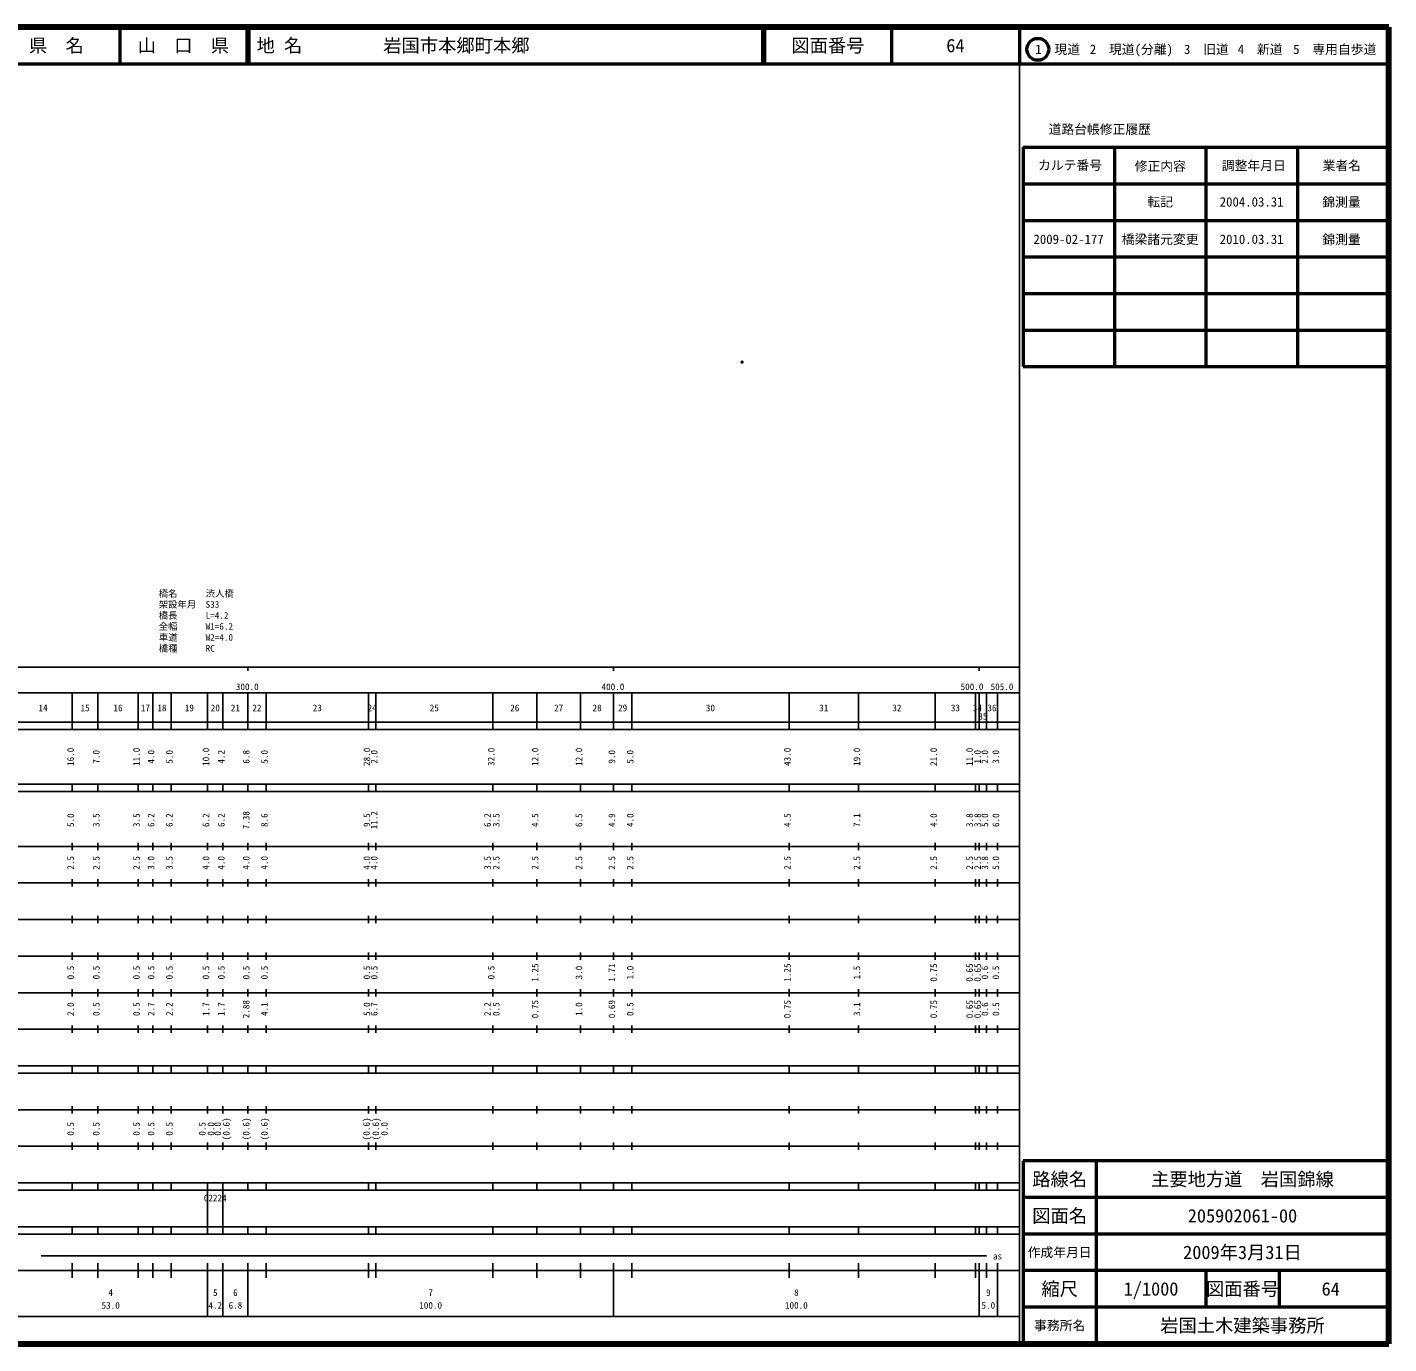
# Model space of a CAD drawing. Units: millimetres on the paper. Extents: x 40 to 680, y 20 to 380.
# Drawn here: x 307.7 to 680, y 20 to 380 of the extents above; entities that cross this region are included whole.
import ezdxf
from ezdxf.enums import TextEntityAlignment as Align

# ---------------------------------------------------------------- set-up
doc = ezdxf.new("R2010")
doc.units = ezdxf.units.MM
doc.header["$PDMODE"] = 32
doc.header["$PDSIZE"] = 0.5
for name, color, linetype in [('M-OTRS', 6, 'Continuous'), ('M-STR-HTXT', 7, 'Continuous'), ('M-TTL-TXT', 7, 'Continuous')]:
    doc.layers.add(name, color=color, linetype=linetype)
for name, color, linetype, lineweight in [('M-TTL', 2, 'Continuous', 140), ('M-TTL-BAND', 7, 'Continuous', 25), ('M-TTL-FRAM', 2, 'Continuous', 50), ('M-TTL-LINE', 7, 'Continuous', 50)]:
    doc.layers.add(name, color=color, linetype=linetype, lineweight=lineweight)
doc.styles.add('ＭＳ ゴシック', font='')
doc.styles.get('ＭＳ ゴシック').set_extended_font_data('MS Gothic')

msp = doc.modelspace()

# ---------------------------------------------------------------- linework, layer by layer
at = {"layer": 'M-OTRS'}
msp.add_point((503.155, 288.451), dxfattribs=at)
at = {"layer": 'M-TTL'}
for p, q in [((680, 380), (40, 380)), ((680, 20), (680, 380)), ((40, 20), (680, 20))]:
    msp.add_line(p, q, dxfattribs=at)
at = {"layer": 'M-TTL-BAND'}
for p, q in [((579, 20), (579, 370)), ((40, 205), (579, 205)), ((368, 205), (368, 204)), ((468, 205), (468, 204)), ((568, 205), (568, 204)), ((68, 198), (579, 198)), ((320, 188), (320, 198)), ((327, 188), (327, 198)), ((338, 188), (338, 198)), ((342, 188), (342, 198)), ((347, 188), (347, 198)), ((357, 188), (357, 198)), ((361.2, 188), (361.2, 198)), ((368, 188), (368, 198)), ((373, 188), (373, 198)), ((401, 188), (401, 198)), ((403, 188), (403, 198)), ((435, 188), (435, 198)), ((447, 188), (447, 198)), ((459, 188), (459, 198)), ((468, 188), (468, 198)), ((473, 188), (473, 198)), ((516, 188), (516, 198)), ((535, 188), (535, 198)), ((556, 188), (556, 198)), ((567, 188), (567, 198)), ((568, 188), (568, 198)), ((570, 188), (570, 198)), ((573, 188), (573, 198)), ((40, 190), (579, 190)), ((40, 188), (579, 188)), ((40, 173), (579, 173)), ((320, 171), (320, 173)), ((327, 171), (327, 173)), ((338, 171), (338, 173)), ((342, 171), (342, 173)), ((347, 171), (347, 173)), ((357, 171), (357, 173)), ((361.2, 171), (361.2, 173)), ((368, 171), (368, 173)), ((373, 171), (373, 173)), ((401, 171), (401, 173)), ((403, 171), (403, 173)), ((435, 171), (435, 173)), ((447, 171), (447, 173)), ((459, 171), (459, 173)), ((468, 171), (468, 173)), ((473, 171), (473, 173)), ((516, 171), (516, 173)), ((535, 171), (535, 173)), ((556, 171), (556, 173)), ((567, 171), (567, 173)), ((568, 171), (568, 173)), ((570, 171), (570, 173)), ((573, 171), (573, 173)), ((40, 171), (579, 171)), ((320, 155), (320, 157)), ((327, 155), (327, 157)), ((338, 155), (338, 157)), ((342, 155), (342, 157)), ((347, 155), (347, 157)), ((357, 155), (357, 157)), ((361.2, 155), (361.2, 157)), ((368, 155), (368, 157)), ((373, 155), (373, 157)), ((401, 155), (401, 157)), ((403, 155), (403, 157)), ((435, 155), (435, 157)), ((447, 155), (447, 157)), ((459, 155), (459, 157)), ((468, 155), (468, 157)), ((473, 155), (473, 157)), ((516, 155), (516, 157)), ((535, 155), (535, 157)), ((556, 155), (556, 157)), ((567, 155), (567, 157)), ((568, 155), (568, 157)), ((570, 155), (570, 157)), ((573, 155), (573, 157)), ((40, 156), (579, 156)), ((46, 146), (579, 146)), ((320, 145), (320, 147)), ((327, 145), (327, 147)), ((338, 145), (338, 147)), ((342, 145), (342, 147)), ((347, 145), (347, 147)), ((357, 145), (357, 147)), ((361.2, 145), (361.2, 147)), ((368, 145), (368, 147)), ((373, 145), (373, 147)), ((401, 145), (401, 147)), ((403, 145), (403, 147)), ((435, 145), (435, 147)), ((447, 145), (447, 147)), ((459, 145), (459, 147)), ((468, 145), (468, 147)), ((473, 145), (473, 147)), ((516, 145), (516, 147)), ((535, 145), (535, 147)), ((556, 145), (556, 147)), ((567, 145), (567, 147)), ((568, 145), (568, 147)), ((570, 145), (570, 147)), ((573, 145), (573, 147)), ((52, 136), (579, 136)), ((320, 135), (320, 137)), ((327, 135), (327, 137)), ((338, 135), (338, 137)), ((342, 135), (342, 137)), ((347, 135), (347, 137)), ((357, 135), (357, 137)), ((361.2, 135), (361.2, 137)), ((368, 135), (368, 137)), ((373, 135), (373, 137)), ((401, 135), (401, 137)), ((403, 135), (403, 137)), ((435, 135), (435, 137)), ((447, 135), (447, 137)), ((459, 135), (459, 137)), ((468, 135), (468, 137)), ((473, 135), (473, 137)), ((516, 135), (516, 137)), ((535, 135), (535, 137)), ((556, 135), (556, 137)), ((567, 135), (567, 137)), ((568, 135), (568, 137)), ((570, 135), (570, 137)), ((573, 135), (573, 137)), ((320, 125), (320, 127)), ((327, 125), (327, 127)), ((338, 125), (338, 127)), ((342, 125), (342, 127)), ((347, 125), (347, 127)), ((357, 125), (357, 127)), ((361.2, 125), (361.2, 127)), ((368, 125), (368, 127)), ((373, 125), (373, 127)), ((401, 125), (401, 127)), ((403, 125), (403, 127)), ((435, 125), (435, 127)), ((447, 125), (447, 127)), ((459, 125), (459, 127)), ((468, 125), (468, 127)), ((473, 125), (473, 127)), ((516, 125), (516, 127)), ((535, 125), (535, 127)), ((556, 125), (556, 127)), ((567, 125), (567, 127)), ((568, 125), (568, 127)), ((570, 125), (570, 127)), ((573, 125), (573, 127)), ((46, 126), (579, 126)), ((52, 116), (579, 116)), ((320, 115), (320, 117)), ((327, 115), (327, 117)), ((338, 115), (338, 117)), ((342, 115), (342, 117)), ((347, 115), (347, 117)), ((357, 115), (357, 117)), ((361.2, 115), (361.2, 117)), ((368, 115), (368, 117)), ((373, 115), (373, 117)), ((401, 115), (401, 117)), ((403, 115), (403, 117)), ((435, 115), (435, 117)), ((447, 115), (447, 117)), ((459, 115), (459, 117)), ((468, 115), (468, 117)), ((473, 115), (473, 117)), ((516, 115), (516, 117)), ((535, 115), (535, 117)), ((556, 115), (556, 117)), ((567, 115), (567, 117)), ((568, 115), (568, 117)), ((570, 115), (570, 117)), ((573, 115), (573, 117)), ((46, 106), (579, 106)), ((320, 105), (320, 107)), ((327, 105), (327, 107)), ((338, 105), (338, 107)), ((342, 105), (342, 107)), ((347, 105), (347, 107)), ((357, 105), (357, 107)), ((361.2, 105), (361.2, 107)), ((368, 105), (368, 107)), ((373, 105), (373, 107)), ((401, 105), (401, 107)), ((403, 105), (403, 107)), ((435, 105), (435, 107)), ((447, 105), (447, 107)), ((459, 105), (459, 107)), ((468, 105), (468, 107)), ((473, 105), (473, 107)), ((516, 105), (516, 107)), ((535, 105), (535, 107)), ((556, 105), (556, 107)), ((567, 105), (567, 107)), ((568, 105), (568, 107)), ((570, 105), (570, 107)), ((573, 105), (573, 107)), ((40, 96), (579, 96)), ((40, 94), (579, 94)), ((320, 94), (320, 96)), ((327, 94), (327, 96)), ((338, 94), (338, 96)), ((342, 94), (342, 96)), ((347, 94), (347, 96)), ((357, 94), (357, 96)), ((361.2, 94), (361.2, 96)), ((368, 94), (368, 96)), ((373, 94), (373, 96)), ((401, 94), (401, 96)), ((403, 94), (403, 96)), ((435, 94), (435, 96)), ((447, 94), (447, 96)), ((459, 94), (459, 96)), ((468, 94), (468, 96)), ((473, 94), (473, 96)), ((516, 94), (516, 96)), ((535, 94), (535, 96)), ((556, 94), (556, 96)), ((567, 94), (567, 96)), ((568, 94), (568, 96)), ((570, 94), (570, 96)), ((573, 94), (573, 96)), ((49, 84), (579, 84)), ((320, 83), (320, 85)), ((327, 83), (327, 85)), ((338, 83), (338, 85)), ((342, 83), (342, 85)), ((347, 83), (347, 85)), ((357, 83), (357, 85)), ((361.2, 83), (361.2, 85)), ((368, 83), (368, 85)), ((373, 83), (373, 85)), ((401, 83), (401, 85)), ((403, 83), (403, 85)), ((435, 83), (435, 85)), ((447, 83), (447, 85)), ((459, 83), (459, 85)), ((468, 83), (468, 85)), ((473, 83), (473, 85)), ((516, 83), (516, 85)), ((535, 83), (535, 85)), ((556, 83), (556, 85)), ((567, 83), (567, 85)), ((568, 83), (568, 85)), ((570, 83), (570, 85)), ((573, 83), (573, 85)), ((320, 73), (320, 75)), ((327, 73), (327, 75)), ((338, 73), (338, 75)), ((342, 73), (342, 75)), ((347, 73), (347, 75)), ((357, 73), (357, 75)), ((361.2, 73), (361.2, 75)), ((368, 73), (368, 75)), ((373, 73), (373, 75)), ((401, 73), (401, 75)), ((403, 73), (403, 75)), ((435, 73), (435, 75)), ((447, 73), (447, 75)), ((459, 73), (459, 75)), ((468, 73), (468, 75)), ((473, 73), (473, 75)), ((516, 73), (516, 75)), ((535, 73), (535, 75)), ((556, 73), (556, 75)), ((567, 73), (567, 75)), ((568, 73), (568, 75)), ((570, 73), (570, 75)), ((573, 73), (573, 75)), ((40, 74), (579, 74)), ((40, 64), (579, 64)), ((320, 62), (320, 64)), ((327, 62), (327, 64)), ((338, 62), (338, 64)), ((342, 62), (342, 64)), ((347, 62), (347, 64)), ((357, 62), (357, 64)), ((361.2, 62), (361.2, 64)), ((368, 62), (368, 64)), ((373, 62), (373, 64)), ((401, 62), (401, 64)), ((403, 62), (403, 64)), ((435, 62), (435, 64)), ((447, 62), (447, 64)), ((459, 62), (459, 64)), ((468, 62), (468, 64)), ((473, 62), (473, 64)), ((516, 62), (516, 64)), ((535, 62), (535, 64)), ((556, 62), (556, 64)), ((567, 62), (567, 64)), ((568, 62), (568, 64)), ((570, 62), (570, 64)), ((573, 62), (573, 64)), ((40, 62), (579, 62)), ((357, 52), (357, 62)), ((361.2, 52), (361.2, 62)), ((40, 52), (579, 52)), ((40, 50), (579, 50)), ((320, 50), (320, 52)), ((327, 50), (327, 52)), ((338, 50), (338, 52)), ((342, 50), (342, 52)), ((347, 50), (347, 52)), ((357, 50), (357, 52)), ((361.2, 50), (361.2, 52)), ((368, 50), (368, 52)), ((373, 50), (373, 52)), ((401, 50), (401, 52)), ((403, 50), (403, 52)), ((435, 50), (435, 52)), ((447, 50), (447, 52)), ((459, 50), (459, 52)), ((468, 50), (468, 52)), ((473, 50), (473, 52)), ((516, 50), (516, 52)), ((535, 50), (535, 52)), ((556, 50), (556, 52)), ((567, 50), (567, 52)), ((568, 50), (568, 52)), ((570, 50), (570, 52)), ((573, 50), (573, 52)), ((311.5, 44), (570, 44)), ((320, 38), (320, 42)), ((327, 38), (327, 42)), ((338, 38), (338, 42)), ((342, 38), (342, 42)), ((347, 38), (347, 42)), ((357, 27.5), (357, 42)), ((361.2, 27.5), (361.2, 42)), ((368, 27.5), (368, 42)), ((373, 38), (373, 42)), ((401, 38), (401, 42)), ((403, 38), (403, 42)), ((435, 38), (435, 42)), ((447, 38), (447, 42)), ((459, 38), (459, 42)), ((468, 27.5), (468, 42)), ((473, 38), (473, 42)), ((516, 38), (516, 42)), ((535, 38), (535, 42)), ((556, 38), (556, 42)), ((567, 38), (567, 42)), ((568, 27.5), (568, 42)), ((570, 38), (570, 42)), ((573, 27.5), (573, 42)), ((40, 40), (579, 40)), ((68, 27.5), (579, 27.5))]:
    msp.add_line(p, q, dxfattribs=at)
at = {"layer": 'M-TTL-FRAM'}
for p, q in [((580, 347.197), (580, 287.197)), ((580, 347.197), (680, 347.197)), ((580, 287.197), (680, 287.197)), ((680, 70), (580, 70)), ((580, 70), (580, 20))]:
    msp.add_line(p, q, dxfattribs=at)
at = {"layer": 'M-TTL-LINE'}
for p, q in [((333, 380), (333, 370)), ((367.75, 380), (367.75, 370)), ((368.25, 380), (368.25, 370)), ((508.747, 380), (508.747, 370)), ((509.247, 380), (509.247, 370)), ((543.997, 380), (543.997, 370)), ((579, 380), (579, 370)), ((40, 370), (680, 370)), ((605, 347.197), (605, 287.197)), ((630, 347.197), (630, 287.197)), ((655, 347.197), (655, 287.197)), ((580, 337.197), (680, 337.197)), ((580, 327.197), (680, 327.197)), ((580, 317.197), (680, 317.197)), ((580, 307.197), (680, 307.197)), ((580, 297.197), (680, 297.197)), ((600, 70), (600, 20)), ((680, 60), (580, 60)), ((680, 50), (580, 50)), ((680, 40), (580, 40)), ((630, 40), (630, 30)), ((650, 40), (650, 30)), ((680, 30), (580, 30))]:
    msp.add_line(p, q, dxfattribs=at)
msp.add_circle((584.031, 373.958), 3, dxfattribs=at)

# ---------------------------------------------------------------- texts
at = {"layer": 'M-STR-HTXT', "style": 'ＭＳ ゴシック'}
for s, p in [('橋名\u3000\u3000\u3000渋人橋', (343.634, 223.698)), ('橋長\u3000\u3000\u3000L=4.2', (343.634, 217.698)), ('架設年月\u3000S33', (343.634, 220.698)), ('全幅\u3000\u3000\u3000W1=6.2', (343.634, 214.698)), ('車道\u3000\u3000\u3000W2=4.0', (343.634, 211.698)), ('橋種\u3000\u3000\u3000RC', (343.634, 208.698))]:
    msp.add_text(s, height=1.833, dxfattribs=at).set_placement(p, align=Align.BOTTOM_LEFT)
at = {"layer": 'M-TTL-BAND', "style": 'ＭＳ ゴシック'}
for s, p in [('300.0', (367.844, 198.195)), ('400.0', (467.844, 198.195)), ('500.0', (566.033, 198.195)), ('505.0', (574.235, 198.195)), ('14', (312, 192.405)), ('15', (323.5, 192.405)), ('16', (332.5, 192.405)), ('17', (340, 192.405)), ('18', (344.5, 192.405)), ('19', (352, 192.405)), ('20', (359.1, 192.405)), ('21', (364.6, 192.405)), ('22', (370.5, 192.405)), ('23', (387, 192.405)), ('24', (402, 192.405)), ('25', (419, 192.405)), ('26', (441, 192.405)), ('27', (453, 192.405)), ('28', (463.5, 192.405)), ('29', (470.5, 192.405)), ('30', (494.5, 192.405)), ('31', (525.5, 192.405)), ('32', (545.5, 192.405)), ('33', (561.5, 192.405)), ('34', (567.5, 192.405)), ('36', (571.5, 192.405)), ('35', (569, 190.1)), ('as', (573, 42.5)), ('4', (330.5, 32.523)), ('5', (359.1, 32.523)), ('6', (364.6, 32.523)), ('7', (418, 32.523)), ('8', (518, 32.523)), ('9', (570.5, 32.523)), ('53.0', (330.5, 29.033)), ('4.2', (359.1, 29.033)), ('6.8', (364.6, 29.033)), ('100.0', (418, 29.033)), ('100.0', (518, 29.033)), ('5.0', (570.5, 29.033))]:
    msp.add_text(s, height=1.833, dxfattribs=at).set_placement(p, align=Align.BOTTOM_CENTER)
for s, p in [('16.0', (321, 180.5)), ('11.0', (339, 180.5)), ('10.0', (358, 180.5)), ('28.0', (402, 180.5)), ('32.0', (436, 180.5)), ('12.0', (448, 180.5)), ('12.0', (460, 180.5)), ('43.0', (517, 180.5)), ('19.0', (536, 180.5)), ('21.0', (557, 180.5)), ('11.0', (566.815, 180.5)), ('7.0', (328, 180.5)), ('4.0', (343, 180.5)), ('5.0', (348, 180.5)), ('4.2', (362.2, 180.5)), ('6.8', (369, 180.5)), ('5.0', (374, 180.5)), ('2.0', (404, 180.5)), ('9.0', (469, 180.5)), ('5.0', (474, 180.5)), ('1.0', (569, 180.5)), ('2.0', (571, 180.5)), ('3.0', (574, 180.5)), ('5.0', (321, 163.174)), ('3.5', (328, 163.174)), ('3.5', (339, 163.174)), ('6.2', (343, 163.174)), ('6.2', (348, 163.174)), ('6.2', (358, 163.174)), ('6.2', (362.2, 163.174)), ('7.38', (369, 163.174)), ('8.6', (374, 163.174)), ('9.5', (402, 163.174)), ('11.2', (404, 163.174)), ('6.2', (435, 163.174)), ('3.5', (437.37, 163.174)), ('4.5', (448, 163.174)), ('6.5', (460, 163.174)), ('4.9', (469, 163.174)), ('4.0', (474, 163.174)), ('4.5', (517, 163.174)), ('7.1', (536, 163.174)), ('4.0', (557, 163.174)), ('3.8', (566.815, 163.174)), ('3.8', (569, 163.174)), ('5.0', (571, 163.174)), ('6.0', (574, 163.174)), ('2.5', (321, 151.5)), ('2.5', (328, 151.5)), ('2.5', (339, 151.5)), ('3.0', (343, 151.5)), ('3.5', (348, 151.5)), ('4.0', (358, 151.5)), ('4.0', (362.2, 151.5)), ('4.0', (369, 151.5)), ('4.0', (374, 151.5)), ('4.0', (402, 151.5)), ('4.0', (404, 151.5)), ('3.5', (435, 151.5)), ('2.5', (437.37, 151.5)), ('2.5', (448, 151.5)), ('2.5', (460, 151.5)), ('2.5', (469, 151.5)), ('2.5', (474, 151.5)), ('2.5', (517, 151.5)), ('2.5', (536, 151.5)), ('2.5', (557, 151.5)), ('2.5', (566.815, 151.5)), ('2.5', (569, 151.5)), ('3.8', (571, 151.5)), ('5.0', (574, 151.5)), ('0.5', (321, 121.5)), ('0.5', (328, 121.5)), ('0.5', (339, 121.5)), ('0.5', (343, 121.5)), ('0.5', (348, 121.5)), ('0.5', (358, 121.5)), ('0.5', (362.2, 121.5)), ('0.5', (369, 121.5)), ('0.5', (374, 121.5)), ('0.5', (402, 121.5)), ('0.5', (404, 121.5)), ('0.5', (436, 121.5)), ('1.25', (448, 121.5)), ('3.0', (460, 121.5)), ('1.71', (469, 121.5)), ('1.0', (474, 121.5)), ('1.25', (517, 121.5)), ('1.5', (536, 121.5)), ('0.75', (557, 121.5)), ('0.65', (566.815, 121.5)), ('0.65', (569, 121.5)), ('0.6', (571, 121.5)), ('0.5', (574, 121.5)), ('2.0', (321, 111.5)), ('0.5', (328, 111.5)), ('0.5', (339, 111.5)), ('2.7', (343, 111.5)), ('2.2', (348, 111.5)), ('1.7', (358, 111.5)), ('1.7', (362.2, 111.5)), ('2.88', (369, 111.5)), ('4.1', (374, 111.5)), ('5.0', (402, 111.5)), ('6.7', (404, 111.5)), ('2.2', (435, 111.5)), ('0.5', (437.37, 111.5)), ('0.75', (448, 111.5)), ('1.0', (460, 111.5)), ('0.69', (469, 111.5)), ('0.5', (474, 111.5)), ('0.75', (517, 111.5)), ('3.1', (536, 111.5)), ('0.75', (557, 111.5)), ('0.65', (566.815, 111.5)), ('0.65', (569, 111.5)), ('0.6', (571, 111.5)), ('0.5', (574, 111.5)), ('0.5', (321, 78.764)), ('0.5', (328, 78.764)), ('0.5', (339, 78.764)), ('0.5', (343, 78.764)), ('0.5', (348, 78.764)), ('0.5', (357, 78.764)), ('0.0', (359.37, 78.764)), ('0.0', (361.2, 78.764)), ('(0.6)', (363.57, 78.764)), ('(0.6)', (369, 78.764)), ('(0.6)', (374, 78.764)), ('(0.6)', (401.913, 78.764)), ('(0.6)', (404.441, 78.764)), ('0.0', (406.811, 78.764))]:
    msp.add_text(s, height=1.833, rotation=90, dxfattribs=at).set_placement(p, align=Align.BOTTOM_CENTER)
msp.add_text('02224', height=1.833, dxfattribs=at).set_placement((355.975, 58.405), align=Align.BOTTOM_LEFT)
at = {"layer": 'M-TTL-TXT', "style": 'ＭＳ ゴシック'}
for s, height, p in [('県\u3000名', 3.666, (315.625, 375)), ('山\u3000口\u3000県', 3.666, (350.375, 375)), ('図面番号', 3.666, (526.622, 375)), ('64', 3.666, (561.497, 375)), ('1\u3000現道', 2.566, (589.448, 373.958)), ('2\u3000現道(分離)', 2.566, (609.619, 373.958)), ('3\u3000旧道', 2.566, (630.121, 373.958)), ('4\u3000新道', 2.566, (644.824, 373.958)), ('5\u3000専用自歩道', 2.566, (665.228, 373.958)), ('道路台帳修正履歴', 2.566, (600.968, 352.113)), ('カルテ番号', 2.566, (592.839, 342.277)), ('修正内容', 2.566, (617.509, 342.023)), ('調整年月日', 2.566, (643.089, 342.197)), ('業者名', 2.566, (667.134, 342.197)), ('転記', 2.566, (617.5, 332.245)), ('2004.03.31', 2.566, (642.5, 332.245)), ('錦測量', 2.566, (667.077, 332.189)), ('2009-02-177', 2.566, (592.441, 322.02)), ('橋梁諸元変更', 2.566, (617.5, 322.02)), ('2010.03.31', 2.566, (642.5, 322.02)), ('錦測量', 2.566, (667.077, 321.963)), ('路線名', 3.666, (590, 65)), ('路線名', 3.666, (590, 65)), ('主要地方道\u3000岩国錦線', 3.666, (640, 65)), ('図面名', 3.666, (590, 55)), ('図面名', 3.666, (590, 55)), ('205902061-00', 3.666, (640, 55)), ('作成年月日', 2.566, (590, 45)), ('作成年月日', 2.566, (590, 45)), ('2009年3月31日', 3.666, (640, 45)), ('縮尺', 3.666, (590, 35)), ('縮尺', 3.666, (590, 35)), ('図面番号', 3.666, (640, 35)), ('図面番号', 3.666, (640, 35)), ('1/1000', 3.666, (615, 35)), ('64', 3.666, (664.125, 35)), ('事務所名', 2.566, (590, 25)), ('事務所名', 2.566, (590, 25)), ('岩国土木建築事務所', 3.666, (640, 25))]:
    msp.add_text(s, height=height, dxfattribs=at).set_placement(p, align=Align.MIDDLE_CENTER)
for s, p in [('地 名', (370.38, 375)), ('岩国市本郷町本郷', (405.024, 375))]:
    msp.add_text(s, height=3.666, dxfattribs=at).set_placement(p, align=Align.MIDDLE_LEFT)

doc.saveas('drawing.dxf')
